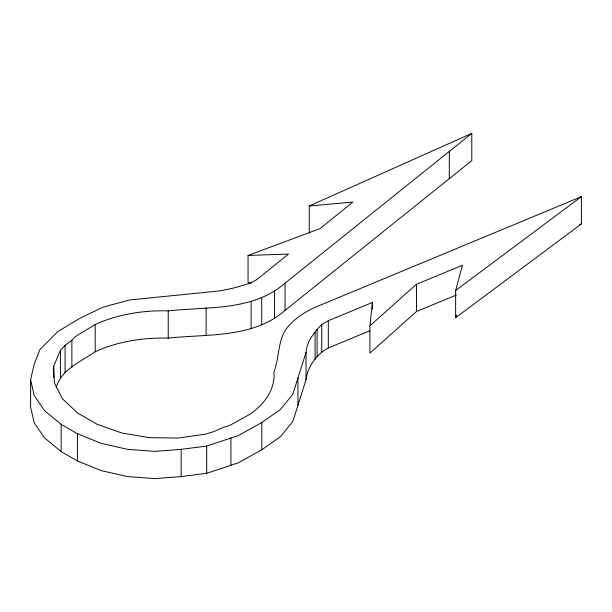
<?xml version="1.0" encoding="UTF-8"?>
<svg xmlns="http://www.w3.org/2000/svg" width="612" height="612" viewBox="0 0 612 612"><rect width="100%" height="100%" fill="white"/><g stroke="black" fill="none" stroke-linecap="round" stroke-linejoin="round"><path stroke-width="0.92" d="M456.391 295.022L416.458 311.523L369.931 353.078L369.931 325.829L372.387 302.489L328.315 320.703L321.751 324.551L317.1 329.363L311.34 337.151L308.563 342.215L306.788 347.325L306.015 352.42L306.015 379.662L292.85 421.431L280.571 436.616L261.837 449.759L238.16 462.879L206.718 473.306L181.175 476.587L154.737 478.622L127.395 476.564L101.018 470.544L77.41 460.974L61.169 451.602L44.592 437.963L34.165 422.739L30.6 406.949L30.6 379.708L34.134 364.446L39.811 349.697L57.872 331.543L80.593 317.873L103.352 307.056L129.66 299.972L219.677 290.899L233.325 288.122L250.27 283.287L256.941 279.493L288.489 254.049L248.059 255.472L248.059 282.713L251.815 282.583M306.015 379.662C307.614 366.45 316.779 354.203 328.315 347.945L369.747 330.824M56.166 387.694C61.192 369.464 81.036 361.485 95.197 351.778A107.199 61.896 0 0 1 168.224 338.138C207.537 333.792 253.001 338.49 285.047 310.376L471.798 160.619L471.798 133.378L285.047 283.134C253.001 311.248 207.537 306.551 168.224 310.896A107.199 61.896 0 0 0 95.197 324.536L75.437 336.516L71.879 340.287L65.079 345.352L60.42 350.293L53.68 366.374L54.384 382.913L62.478 398.787L77.41 412.909L97.231 424.353L121.696 432.975L149.183 437.649L177.832 438.054L205.686 434.16L214.246 431.468L223.02 427.543L229.546 425.493L250.3 414.087A107.199 61.896 0 0 0 273.924 371.92C280.105 356.039 277.06 336.631 290.44 324.062C299.153 314.981 310.338 308.884 322.011 304.47L581.4 196.651L581.4 223.9L455.634 317.735L455.634 290.493L462.465 265.264L416.458 284.274L369.931 325.829M455.634 317.735L456.368 315.035M306.015 352.42L292.85 394.189L280.571 409.374L261.837 422.517L238.16 435.637L206.718 446.064L181.175 449.338L154.737 451.381L127.395 449.315L101.018 443.302L77.41 433.732L61.169 424.353L44.592 410.721L34.165 395.49L30.6 379.708M455.634 290.493L581.4 196.651M309.267 233.233L309.267 205.984L471.798 133.378M579.641 224.619L581.4 223.9M248.059 255.472L320.03 228.605L352.963 202.044L309.267 205.984M449.3 151.654L449.3 178.895M416.458 284.274L416.458 311.523M372.387 302.489L372.387 309.068M328.315 320.703L328.315 347.945M321.751 324.551L321.751 351.801M317.1 329.363L317.1 356.612M315.065 332.178L315.065 359.42M297.945 377.856L297.945 405.098M285.047 283.134L285.047 310.376M274.505 291.167L274.505 318.416M261.737 297.531L261.737 324.773M261.837 422.517L261.837 449.759M251.127 301.356L251.127 328.606M230.915 437.932L230.915 465.174M206.718 446.064L206.718 473.306M206.129 307.721L206.129 334.971M181.175 449.338L181.175 476.587M168.224 310.896L168.224 338.138M95.197 324.536L95.197 351.778M77.41 433.732L77.41 460.974M71.879 340.287L71.879 367.529M65.079 345.352L65.079 372.601M61.169 424.353L61.169 451.602M60.42 350.293L60.42 377.535M53.68 366.374L53.68 377.65"/></g></svg>
